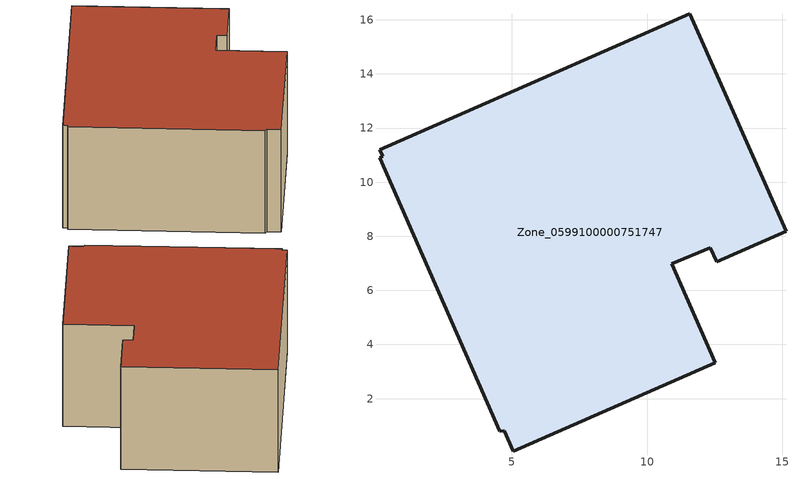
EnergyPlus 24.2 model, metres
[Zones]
Zone_0599100000751747
 floor ground (C_G): 4.72,0.82 4.55,0.8 0.11,10.89 0.23,10.95 0.12,11.19 11.57,16.21 15.13,8.19 12.57,7.05 12.33,7.58 10.91,6.98 12.51,3.33 5.05,0.06 z0
 wall outside (C_F): 10.91,6.98 12.33,7.58 12.57,7.05 15.13,8.19 11.57,16.21 0.12,11.19 0.23,10.95 0.11,10.89 4.55,0.8 4.72,0.82 5.05,0.06 12.51,3.33 10.91,6.98 z0:6.72
 roof outside (C_R): 4.72,0.82 5.05,0.06 12.51,3.33 10.91,6.98 12.33,7.58 12.57,7.05 15.13,8.19 11.57,16.21 0.12,11.19 0.23,10.95 0.11,10.89 4.55,0.8 z6.72
[BUILDING]
Pand.0599100000751747: North Axis=0; Terrain=City; Loads Convergence Tolerance Value=0.04; Temperature Convergence Tolerance Value=0.4; Solar Distribution=FullExterior; Maximum Number of Warmup Days=25; Minimum Number of Warmup Days=1
[Site:Location]
Rotterdam.The.Hague.AP_ZH_NLD Design_Conditions: Latitude=51.96; Longitude=4.45; Time Zone=1; Elevation=-4.5
[SITE:GROUNDTEMPERATURE:BUILDINGSURFACE]
18, 18, 18, 18, 18, 18, 18, 18, 18, 18, 18, 18
[MATERIAL] Thermal Absorptance=0.9; Solar Absorptance=0.7; Visible Absorptance=0.7
Name | Roughness | Thickness | Conductivity | Density | Specific Heat
G.D.2006-2014 | MediumSmooth | 0.15 | 0.06 | 540 | 1210
F.D.2006-2014 | Rough | 0.3 | 0.12 | 1920 | 840
R.D.2006-2014 | MediumRough | 0.2 | 0.08 | 1500 | 1000
[CONSTRUCTION]
C_G: G.D.2006-2014
C_F: F.D.2006-2014
C_R: R.D.2006-2014
[ZONE]
Zone_0599100000751747: Type=1; Multiplier=1; Ceiling Height=Autocalculate; Volume=Autocalculate; Floor Area=autocalculate; Part of Total Floor Area=Yes
[ZONEINFILTRATION:DESIGNFLOWRATE]
Infil_Zone_0599100000751747: Zone or ZoneList or Space or SpaceList=Zone_0599100000751747; Schedule=AlwaysOn; Design Flow Rate Calculation Method=Flow/Area; Flow Rate per Floor Area=0.0021; Constant Term Coefficient=1; Temperature Term Coefficient=0; Velocity Term Coefficient=0; Velocity Squared Term Coefficient=0
[HVACTEMPLATE:ZONE:IDEALLOADSAIRSYSTEM]
Zone_0599100000751747: Maximum Heating Supply Air Temperature=50; Minimum Cooling Supply Air Temperature=13; Maximum Heating Supply Air Humidity Ratio=0.0156; Minimum Cooling Supply Air Humidity Ratio=0.0077; Heating Limit=NoLimit; Cooling Limit=NoLimit; Dehumidification Control Type=ConstantSensibleHeatRatio; Cooling Sensible Heat Ratio=0.7; Dehumidification Setpoint=60; Humidification Control Type=None; Humidification Setpoint=30; Outdoor Air Method=None; Outdoor Air Flow Rate per Person=0.00944; Outdoor Air Flow Rate per Zone Floor Area=0; Outdoor Air Flow Rate per Zone=0; Demand Controlled Ventilation Type=None; Outdoor Air Economizer Type=NoEconomizer; Heat Recovery Type=None; Sensible Heat Recovery Effectiveness=0.7; Latent Heat Recovery Effectiveness=0.65
[ZONECONTROL:THERMOSTAT]
ThermostatControl_Zone_0599100000751747: Zone or ZoneList=Zone_0599100000751747; Control Type Schedule=DualSetpointControlType; Control 1=Thermostat_Zone_0599100000751747; Temperature Difference Between Cutout And Setpoint=0
[THERMOSTATSETPOINT:DUALSETPOINT]
Thermostat_Zone_0599100000751747: Heating Setpoint Temperature Schedule=HeatingSetpoint_Zone_0599100000751747; Cooling Setpoint Temperature Schedule=CoolingSetpoint_Zone_0599100000751747
[SCHEDULE:COMPACT]
HeatingSetpoint_Zone_0599100000751747: Through: 12/31, For: AllDays, Until: 24:00, 21
CoolingSetpoint_Zone_0599100000751747: Through: 12/31, For: AllDays, Until: 24:00, 24
DualSetpointControlType: Through: 12/31, For: AllDays, Until: 24:00, 4
AlwaysOn: Through: 12/31, For: AllDays, Until: 24:00, 1
